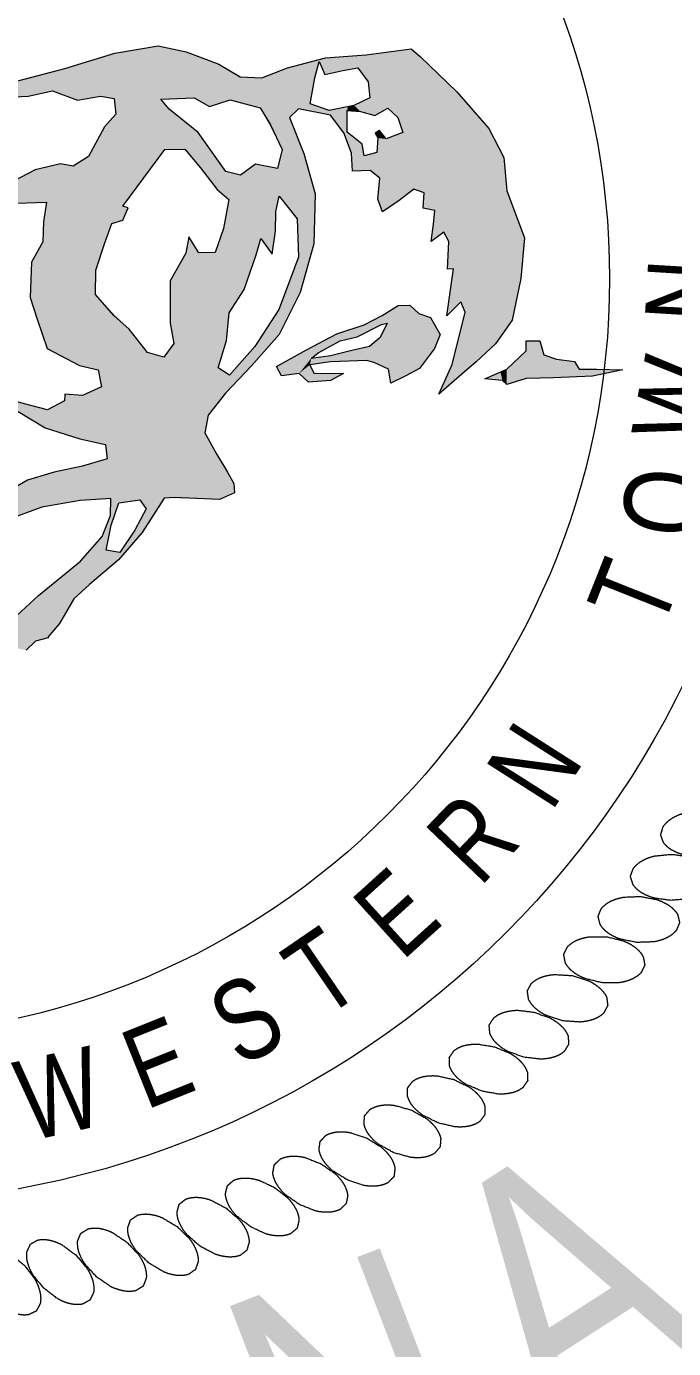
# Model space of a CAD drawing. Header units: feet. Extents: x 715168 to 716636, y 927703 to 928239.
# Drawn here: x 715801.76 to 715807.8, y 927830.44 to 927842.78 of the extents above; entities that cross this region are included whole.
import ezdxf
from ezdxf.enums import TextEntityAlignment as Align

# ---------------------------------------------------------------- set-up
doc = ezdxf.new("R2010")
doc.units = ezdxf.units.FT
doc.header["$MEASUREMENT"] = 0
doc.layers.add('62', color=7, linetype='Continuous', lineweight=0)
doc.styles.add('Style-ENGINEERING', font='ENGINEERING.shx')
doc.styles.add('Style-LOW_RES_FILLED', font='LOW_RES_FILLED.shx')

msp = doc.modelspace()

# ---------------------------------------------------------------- linework, layer by layer
at = {"layer": '62', "color": 7, "linetype": 'Continuous', "lineweight": 0, "flags": 128}
for points in [[(715801.62, 927842.26), (715802.118, 927842.39), (715802.584, 927842.535), (715802.989, 927842.602), (715803.253, 927842.548), (715803.558, 927842.433), (715803.757, 927842.314), (715803.958, 927842.305), (715804.199, 927842.396), (715804.554, 927842.492), (715804.934, 927842.519), (715805.353, 927842.574), (715805.438, 927842.504), (715805.781, 927842.173), (715806.08, 927841.831), (715806.219, 927841.559), (715806.248, 927841.249), (715806.411, 927840.81), (715806.377, 927840.43), (715806.298, 927840.039), (715806.14, 927839.82), (715805.962, 927839.651), (715805.828, 927839.535), (715805.611, 927839.348), (715805.736, 927839.627), (715805.857, 927840.115), (715805.819, 927840.213), (715805.686, 927840.081), (715805.748, 927840.519), (715805.694, 927840.518), (715805.706, 927840.775), (715805.66, 927840.863), (715805.54, 927840.776), (715805.563, 927840.937), (715805.574, 927841.066), (715805.466, 927841.088), (715805.474, 927841.231), (715805.379, 927841.265), (715805.242, 927841.158), (715805.085, 927841.052), (715805.043, 927841.172), (715805.061, 927841.368), (715804.97, 927841.438), (715804.807, 927841.431), (715804.795, 927841.6), (715804.726, 927841.79), (715804.599, 927841.956), (715804.3, 927842.013), (715804.216, 927841.932), (715804.352, 927841.597), (715804.458, 927841.222), (715804.443, 927840.755), (715804.317, 927840.298), (715804.12, 927839.906), (715803.862, 927839.613), (715803.62, 927839.358), (715803.457, 927839.154), (715803.426, 927838.988), (715803.537, 927838.786), (715803.638, 927838.622), (715803.698, 927838.515), (715803.703, 927838.429), (715803.563, 927838.366), (715803.141, 927838.383), (715803.046, 927838.378), (715802.841, 927838.057), (715802.619, 927837.803), (715802.349, 927837.571), (715802.202, 927837.437), (715802.068, 927837.206), (715801.964, 927837.083), (715801.962, 927837.074), (715801.845, 927837.041), (715801.756, 927836.959)], [(715801.669, 927841.133), (715801.948, 927841.143), (715801.92, 927840.958), (715801.913, 927840.772), (715801.808, 927840.582), (715801.794, 927840.253), (715801.861, 927840.05), (715801.953, 927839.777), (715802.255, 927839.618), (715802.43, 927839.576), (715802.46, 927839.417), (715802.282, 927839.337), (715802.117, 927839.349), (715802.115, 927839.287), (715801.957, 927839.202), (715801.787, 927839.247), (715801.606, 927839.295)], [(715801.681, 927839.189), (715801.933, 927839.034), (715802.257, 927838.933), (715802.498, 927838.879), (715802.514, 927838.745), (715802.283, 927838.677), (715802.018, 927838.621), (715801.768, 927838.545), (715801.642, 927838.472)], [(715801.671, 927837.282), (715801.872, 927837.469), (715802.266, 927837.788), (715802.468, 927838.019), (715802.545, 927838.216), (715802.547, 927838.376), (715802.261, 927838.357), (715801.903, 927838.294), (715801.593, 927838.18)]]:
    msp.add_lwpolyline(points, dxfattribs=at)
for points in [[(715804.495, 927842.456), (715804.546, 927842.335), (715804.715, 927842.373), (715804.854, 927842.397), (715804.951, 927842.266), (715804.966, 927842.116), (715804.819, 927842.047), (715804.587, 927841.999), (715804.41, 927842.061), (715804.453, 927842.304)], [(715801.369, 927842.053), (715801.575, 927842.122), (715801.776, 927842.132), (715802.003, 927842.184), (715802.238, 927842.095), (715802.451, 927842.132), (715802.578, 927842.112), (715802.595, 927841.965), (715802.49, 927841.847), (715802.339, 927841.568), (715802.196, 927841.48), (715802.078, 927841.502), (715801.841, 927841.446), (715801.645, 927841.342), (715801.437, 927841.337), (715801.347, 927841.466), (715801.36, 927841.627), (715801.425, 927841.687), (715801.407, 927842.019)], [(715803.015, 927842.104), (715803.326, 927842.116), (715803.469, 927842.037), (715803.663, 927842.1), (715803.942, 927842.023), (715804.041, 927841.865), (715804.15, 927841.633), (715804.104, 927841.457), (715803.899, 927841.497), (715803.758, 927841.395), (715803.623, 927841.429), (715803.363, 927841.792), (715803.092, 927842.011)], [(715804.757, 927841.998), (715804.88, 927841.99), (715805.015, 927841.953), (715805.136, 927842.022), (715805.23, 927841.934), (715805.277, 927841.792), (715805.119, 927841.733), (715805.059, 927841.812), (715805.016, 927841.787), (715805.041, 927841.742), (715805.034, 927841.605), (715804.915, 927841.575), (715804.896, 927841.683), (715804.756, 927841.797)], [(715803.053, 927841.635), (715803.24, 927841.639), (715803.387, 927841.464), (715803.542, 927841.261), (715803.651, 927841.168), (715803.602, 927840.897), (715803.524, 927840.671), (715803.371, 927840.668), (715803.278, 927840.818), (715803.25, 927840.665), (715803.101, 927840.409), (715803.103, 927840.013), (715803.136, 927839.822), (715803.042, 927839.695), (715802.892, 927839.74), (715802.72, 927839.956), (715802.576, 927840.083), (715802.405, 927840.28), (715802.407, 927840.508), (715802.488, 927840.755), (715802.557, 927840.943), (715802.659, 927840.976), (715802.709, 927841.091), (715802.659, 927841.106)], [(715804.121, 927841.198), (715804.29, 927840.987), (715804.301, 927840.629), (715804.117, 927840.14), (715803.894, 927839.794), (715803.655, 927839.526), (715803.552, 927839.596), (715803.629, 927839.852), (715803.653, 927840.109), (715803.794, 927840.327), (715803.907, 927840.652), (715803.949, 927840.802), (715804.056, 927840.658), (715804.087, 927840.873), (715804.088, 927841.054)], [(715804.095, 927839.609), (715804.375, 927839.762), (715804.658, 927839.912), (715804.914, 927839.998), (715805.083, 927840.083), (715805.231, 927840.177), (715805.341, 927840.18), (715805.424, 927840.103), (715805.534, 927840.064), (715805.626, 927839.907), (715805.573, 927839.776), (715805.432, 927839.59), (715805.304, 927839.52), (715805.165, 927839.452), (715805.143, 927839.583), (715805.013, 927839.643), (715804.938, 927839.664), (715804.601, 927839.65), (715804.408, 927839.624), (715804.445, 927839.544), (715804.722, 927839.541), (715804.599, 927839.476), (715804.394, 927839.46), (715804.306, 927839.542), (715804.141, 927839.521)], [(715804.484, 927839.736), (715804.689, 927839.848), (715804.85, 927839.884), (715805.075, 927839.999), (715805.128, 927840.011), (715805.065, 927839.879), (715804.965, 927839.794), (715804.799, 927839.757), (715804.6, 927839.707), (715804.42, 927839.684)], [(715806.041, 927839.494), (715806.247, 927839.583), (715806.428, 927839.753), (715806.428, 927839.849), (715806.555, 927839.848), (715806.593, 927839.717), (715806.711, 927839.677), (715806.88, 927839.655), (715806.923, 927839.583), (715807.086, 927839.584), (715807.33, 927839.576), (715807.048, 927839.516), (715806.683, 927839.502), (715806.429, 927839.496), (715806.246, 927839.439), (715806.207, 927839.477)], [(715802.623, 927838.333), (715802.82, 927838.362), (715802.879, 927838.278), (715802.771, 927838.079), (715802.631, 927837.872), (715802.505, 927837.893), (715802.551, 927838.127)]]:
    msp.add_lwpolyline(points, close=True, dxfattribs=at)
at = {"layer": '62', "color": 7, "linetype": 'Continuous', "lineweight": 0}
for major_axis in [(8.641, 0), (7.079, 0)]:
    msp.add_ellipse((715800.128, 927840.427), major_axis=major_axis, ratio=0.999837, dxfattribs=at)
for points, weights, knots in [([(715807.685, 927835.234), (715807.698, 927835.197), (715807.711, 927835.16), (715807.748, 927835.112), (715807.801, 927835.085), (715807.856, 927835.055), (715807.918, 927835.042), (715807.995, 927835.036), (715808.072, 927835.029), (715808.149, 927835.04), (715808.225, 927835.051), (715808.286, 927835.067), (715808.34, 927835.1), (715808.391, 927835.13), (715808.425, 927835.179), (715808.436, 927835.217), (715808.447, 927835.255), (715808.434, 927835.292), (715808.421, 927835.329), (715808.384, 927835.376), (715808.332, 927835.404), (715808.276, 927835.433), (715808.214, 927835.446), (715808.137, 927835.453), (715808.06, 927835.46), (715807.984, 927835.449), (715807.907, 927835.438), (715807.846, 927835.422), (715807.792, 927835.389), (715807.741, 927835.358), (715807.707, 927835.309), (715807.696, 927835.272), (715807.685, 927835.234)], [1, 1, 1, 0.977628081742, 1, 0.989922467594, 1, 1, 1, 1, 1, 0.989922467594, 1, 0.977628081742, 1, 1, 1, 1, 1, 0.977628081742, 1, 0.989922467594, 1, 1, 1, 1, 1, 0.989922467594, 1, 0.977628081742, 1, 1, 1], [0, 0, 0, 0.076923, 0.076923, 0.153846, 0.153846, 0.230769, 0.230769, 0.269231, 0.269231, 0.307692, 0.307692, 0.384615, 0.384615, 0.461538, 0.461538, 0.5, 0.5, 0.538462, 0.538462, 0.615385, 0.615385, 0.692308, 0.692308, 0.730769, 0.730769, 0.769231, 0.769231, 0.846154, 0.846154, 0.923077, 0.923077, 1, 1, 1]), ([(715807.402, 927834.845), (715807.402, 927834.845), (715807.414, 927834.808), (715807.425, 927834.77), (715807.459, 927834.721), (715807.51, 927834.69), (715807.565, 927834.658), (715807.626, 927834.642), (715807.702, 927834.631), (715807.779, 927834.621), (715807.856, 927834.628), (715807.933, 927834.634), (715807.994, 927834.647), (715808.05, 927834.677), (715808.103, 927834.705), (715808.139, 927834.752), (715808.152, 927834.79), (715808.165, 927834.827), (715808.154, 927834.865), (715808.143, 927834.903), (715808.109, 927834.951), (715808.057, 927834.982), (715808.003, 927835.014), (715807.942, 927835.03), (715807.866, 927835.041), (715807.789, 927835.052), (715807.712, 927835.044), (715807.635, 927835.037), (715807.574, 927835.025), (715807.518, 927834.995), (715807.465, 927834.967), (715807.429, 927834.92), (715807.415, 927834.883), (715807.402, 927834.845)], [1, 1, 1, 1, 0.977628081742, 1, 0.989922467594, 1, 1, 1, 1, 1, 0.989922467594, 1, 0.977628081742, 1, 1, 1, 1, 1, 0.977628081742, 1, 0.989922467594, 1, 1, 1, 1, 1, 0.989922467594, 1, 0.977628081742, 1, 1, 1], [0, 0, 0, 0, 0.076923, 0.076923, 0.153846, 0.153846, 0.230769, 0.230769, 0.269231, 0.269231, 0.307692, 0.307692, 0.384615, 0.384615, 0.461538, 0.461538, 0.5, 0.5, 0.538462, 0.538462, 0.615385, 0.615385, 0.692308, 0.692308, 0.730769, 0.730769, 0.769231, 0.769231, 0.846154, 0.846154, 0.923077, 0.923077, 1, 1, 1]), ([(715807.1, 927834.472), (715807.1, 927834.472), (715807.11, 927834.434), (715807.119, 927834.396), (715807.15, 927834.345), (715807.2, 927834.312), (715807.252, 927834.277), (715807.313, 927834.258), (715807.389, 927834.243), (715807.465, 927834.228), (715807.542, 927834.231), (715807.619, 927834.234), (715807.681, 927834.244), (715807.738, 927834.27), (715807.792, 927834.296), (715807.831, 927834.341), (715807.846, 927834.377), (715807.861, 927834.414), (715807.852, 927834.452), (715807.843, 927834.49), (715807.811, 927834.541), (715807.762, 927834.574), (715807.709, 927834.609), (715807.649, 927834.628), (715807.573, 927834.643), (715807.497, 927834.658), (715807.42, 927834.655), (715807.343, 927834.652), (715807.281, 927834.642), (715807.223, 927834.616), (715807.169, 927834.59), (715807.13, 927834.545), (715807.115, 927834.509), (715807.1, 927834.472)], [1, 1, 1, 1, 0.977628081742, 1, 0.989922467594, 1, 1, 1, 1, 1, 0.989922467594, 1, 0.977628081742, 1, 1, 1, 1, 1, 0.977628081742, 1, 0.989922467594, 1, 1, 1, 1, 1, 0.989922467594, 1, 0.977628081742, 1, 1, 1], [0, 0, 0, 0, 0.076923, 0.076923, 0.153846, 0.153846, 0.230769, 0.230769, 0.269231, 0.269231, 0.307692, 0.307692, 0.384615, 0.384615, 0.461538, 0.461538, 0.5, 0.5, 0.538462, 0.538462, 0.615385, 0.615385, 0.692308, 0.692308, 0.730769, 0.730769, 0.769231, 0.769231, 0.846154, 0.846154, 0.923077, 0.923077, 1, 1, 1]), ([(715806.779, 927834.116), (715806.786, 927834.077), (715806.794, 927834.038), (715806.822, 927833.986), (715806.87, 927833.95), (715806.921, 927833.912), (715806.98, 927833.89), (715807.055, 927833.872), (715807.13, 927833.853), (715807.207, 927833.852), (715807.284, 927833.851), (715807.347, 927833.857), (715807.405, 927833.881), (715807.461, 927833.903), (715807.502, 927833.946), (715807.519, 927833.982), (715807.536, 927834.017), (715807.529, 927834.056), (715807.521, 927834.095), (715807.493, 927834.147), (715807.445, 927834.183), (715807.394, 927834.221), (715807.335, 927834.243), (715807.26, 927834.262), (715807.185, 927834.28), (715807.108, 927834.281), (715807.031, 927834.282), (715806.968, 927834.276), (715806.909, 927834.252), (715806.854, 927834.23), (715806.813, 927834.187), (715806.796, 927834.151), (715806.779, 927834.116)], [1, 1, 1, 0.977628081742, 1, 0.989922467594, 1, 1, 1, 1, 1, 0.989922467594, 1, 0.977628081742, 1, 1, 1, 1, 1, 0.977628081742, 1, 0.989922467594, 1, 1, 1, 1, 1, 0.989922467594, 1, 0.977628081742, 1, 1, 1], [0, 0, 0, 0.076923, 0.076923, 0.153846, 0.153846, 0.230769, 0.230769, 0.269231, 0.269231, 0.307692, 0.307692, 0.384615, 0.384615, 0.461538, 0.461538, 0.5, 0.5, 0.538462, 0.538462, 0.615385, 0.615385, 0.692308, 0.692308, 0.730769, 0.730769, 0.769231, 0.769231, 0.846154, 0.846154, 0.923077, 0.923077, 1, 1, 1]), ([(715806.439, 927833.777), (715806.445, 927833.737), (715806.45, 927833.698), (715806.476, 927833.645), (715806.522, 927833.606), (715806.57, 927833.566), (715806.628, 927833.541), (715806.702, 927833.518), (715806.776, 927833.496), (715806.853, 927833.49), (715806.93, 927833.485), (715806.993, 927833.488), (715807.053, 927833.509), (715807.109, 927833.528), (715807.153, 927833.569), (715807.171, 927833.604), (715807.19, 927833.639), (715807.185, 927833.678), (715807.18, 927833.717), (715807.154, 927833.77), (715807.108, 927833.808), (715807.059, 927833.849), (715807.002, 927833.874), (715806.928, 927833.897), (715806.854, 927833.919), (715806.777, 927833.924), (715806.7, 927833.929), (715806.637, 927833.926), (715806.577, 927833.906), (715806.521, 927833.886), (715806.477, 927833.846), (715806.458, 927833.811), (715806.439, 927833.777)], [1, 1, 1, 0.977628081742, 1, 0.989922467594, 1, 1, 1, 1, 1, 0.989922467594, 1, 0.977628081742, 1, 1, 1, 1, 1, 0.977628081742, 1, 0.989922467594, 1, 1, 1, 1, 1, 0.989922467594, 1, 0.977628081742, 1, 1, 1], [0, 0, 0, 0.076923, 0.076923, 0.153846, 0.153846, 0.230769, 0.230769, 0.269231, 0.269231, 0.307692, 0.307692, 0.384615, 0.384615, 0.461538, 0.461538, 0.5, 0.5, 0.538462, 0.538462, 0.615385, 0.615385, 0.692308, 0.692308, 0.730769, 0.730769, 0.769231, 0.769231, 0.846154, 0.846154, 0.923077, 0.923077, 1, 1, 1]), ([(715806.082, 927833.455), (715806.082, 927833.455), (715806.086, 927833.416), (715806.089, 927833.377), (715806.112, 927833.322), (715806.156, 927833.281), (715806.202, 927833.238), (715806.259, 927833.21), (715806.331, 927833.183), (715806.404, 927833.157), (715806.481, 927833.148), (715806.558, 927833.139), (715806.621, 927833.138), (715806.681, 927833.156), (715806.739, 927833.172), (715806.784, 927833.211), (715806.805, 927833.245), (715806.825, 927833.278), (715806.822, 927833.318), (715806.819, 927833.357), (715806.796, 927833.412), (715806.752, 927833.452), (715806.706, 927833.495), (715806.649, 927833.523), (715806.577, 927833.55), (715806.504, 927833.576), (715806.427, 927833.586), (715806.351, 927833.595), (715806.287, 927833.595), (715806.227, 927833.577), (715806.169, 927833.561), (715806.124, 927833.522), (715806.103, 927833.489), (715806.082, 927833.455)], [1, 1, 1, 1, 0.977628081742, 1, 0.989922467594, 1, 1, 1, 1, 1, 0.989922467594, 1, 0.977628081742, 1, 1, 1, 1, 1, 0.977628081742, 1, 0.989922467594, 1, 1, 1, 1, 1, 0.989922467594, 1, 0.977628081742, 1, 1, 1], [0, 0, 0, 0, 0.076923, 0.076923, 0.153846, 0.153846, 0.230769, 0.230769, 0.269231, 0.269231, 0.307692, 0.307692, 0.384615, 0.384615, 0.461538, 0.461538, 0.5, 0.5, 0.538462, 0.538462, 0.615385, 0.615385, 0.692308, 0.692308, 0.730769, 0.730769, 0.769231, 0.769231, 0.846154, 0.846154, 0.923077, 0.923077, 1, 1, 1]), ([(715805.71, 927833.153), (715805.711, 927833.114), (715805.712, 927833.075), (715805.732, 927833.018), (715805.774, 927832.975), (715805.818, 927832.93), (715805.873, 927832.899), (715805.944, 927832.869), (715806.015, 927832.839), (715806.091, 927832.826), (715806.167, 927832.812), (715806.23, 927832.809), (715806.292, 927832.823), (715806.35, 927832.836), (715806.397, 927832.873), (715806.419, 927832.905), (715806.442, 927832.938), (715806.441, 927832.977), (715806.439, 927833.016), (715806.419, 927833.072), (715806.378, 927833.115), (715806.334, 927833.16), (715806.279, 927833.192), (715806.208, 927833.222), (715806.137, 927833.252), (715806.061, 927833.265), (715805.984, 927833.278), (715805.921, 927833.282), (715805.86, 927833.268), (715805.802, 927833.254), (715805.754, 927833.218), (715805.732, 927833.186), (715805.71, 927833.153)], [1, 1, 1, 0.977628081742, 1, 0.989922467594, 1, 1, 1, 1, 1, 0.989922467594, 1, 0.977628081742, 1, 1, 1, 1, 1, 0.977628081742, 1, 0.989922467594, 1, 1, 1, 1, 1, 0.989922467594, 1, 0.977628081742, 1, 1, 1], [0, 0, 0, 0.076923, 0.076923, 0.153846, 0.153846, 0.230769, 0.230769, 0.269231, 0.269231, 0.307692, 0.307692, 0.384615, 0.384615, 0.461538, 0.461538, 0.5, 0.5, 0.538462, 0.538462, 0.615385, 0.615385, 0.692308, 0.692308, 0.730769, 0.730769, 0.769231, 0.769231, 0.846154, 0.846154, 0.923077, 0.923077, 1, 1, 1]), ([(715805.321, 927832.872), (715805.321, 927832.872), (715805.32, 927832.832), (715805.32, 927832.792), (715805.337, 927832.735), (715805.376, 927832.69), (715805.418, 927832.643), (715805.471, 927832.609), (715805.54, 927832.575), (715805.61, 927832.541), (715805.685, 927832.524), (715805.76, 927832.507), (715805.823, 927832.5), (715805.885, 927832.511), (715805.944, 927832.521), (715805.993, 927832.555), (715806.017, 927832.586), (715806.041, 927832.618), (715806.042, 927832.657), (715806.043, 927832.696), (715806.026, 927832.753), (715805.986, 927832.798), (715805.945, 927832.846), (715805.892, 927832.88), (715805.822, 927832.914), (715805.753, 927832.948), (715805.677, 927832.965), (715805.602, 927832.982), (715805.539, 927832.988), (715805.477, 927832.977), (715805.419, 927832.967), (715805.369, 927832.933), (715805.345, 927832.902), (715805.321, 927832.872)], [1, 1, 1, 1, 0.977628081742, 1, 0.989922467594, 1, 1, 1, 1, 1, 0.989922467594, 1, 0.977628081742, 1, 1, 1, 1, 1, 0.977628081742, 1, 0.989922467594, 1, 1, 1, 1, 1, 0.989922467594, 1, 0.977628081742, 1, 1, 1], [0, 0, 0, 0, 0.076923, 0.076923, 0.153846, 0.153846, 0.230769, 0.230769, 0.269231, 0.269231, 0.307692, 0.307692, 0.384615, 0.384615, 0.461538, 0.461538, 0.5, 0.5, 0.538462, 0.538462, 0.615385, 0.615385, 0.692308, 0.692308, 0.730769, 0.730769, 0.769231, 0.769231, 0.846154, 0.846154, 0.923077, 0.923077, 1, 1, 1]), ([(715804.918, 927832.61), (715804.918, 927832.61), (715804.916, 927832.571), (715804.913, 927832.531), (715804.927, 927832.473), (715804.964, 927832.426), (715805.003, 927832.377), (715805.054, 927832.34), (715805.122, 927832.303), (715805.19, 927832.265), (715805.264, 927832.244), (715805.338, 927832.223), (715805.4, 927832.213), (715805.463, 927832.22), (715805.522, 927832.228), (715805.573, 927832.259), (715805.599, 927832.289), (715805.624, 927832.319), (715805.627, 927832.358), (715805.63, 927832.398), (715805.616, 927832.455), (715805.579, 927832.502), (715805.54, 927832.552), (715805.489, 927832.588), (715805.421, 927832.626), (715805.354, 927832.664), (715805.279, 927832.684), (715805.205, 927832.705), (715805.143, 927832.716), (715805.08, 927832.708), (715805.021, 927832.7), (715804.97, 927832.669), (715804.944, 927832.64), (715804.918, 927832.61)], [1, 1, 1, 1, 0.977628081742, 1, 0.989922467594, 1, 1, 1, 1, 1, 0.989922467594, 1, 0.977628081742, 1, 1, 1, 1, 1, 0.977628081742, 1, 0.989922467594, 1, 1, 1, 1, 1, 0.989922467594, 1, 0.977628081742, 1, 1, 1], [0, 0, 0, 0, 0.076923, 0.076923, 0.153846, 0.153846, 0.230769, 0.230769, 0.269231, 0.269231, 0.307692, 0.307692, 0.384615, 0.384615, 0.461538, 0.461538, 0.5, 0.5, 0.538462, 0.538462, 0.615385, 0.615385, 0.692308, 0.692308, 0.730769, 0.730769, 0.769231, 0.769231, 0.846154, 0.846154, 0.923077, 0.923077, 1, 1, 1]), ([(715804.503, 927832.37), (715804.503, 927832.37), (715804.498, 927832.331), (715804.493, 927832.292), (715804.504, 927832.233), (715804.538, 927832.184), (715804.575, 927832.132), (715804.624, 927832.093), (715804.69, 927832.052), (715804.756, 927832.011), (715804.829, 927831.986), (715804.901, 927831.961), (715804.963, 927831.948), (715805.026, 927831.953), (715805.086, 927831.957), (715805.138, 927831.985), (715805.165, 927832.014), (715805.193, 927832.042), (715805.198, 927832.082), (715805.202, 927832.121), (715805.191, 927832.179), (715805.157, 927832.228), (715805.12, 927832.279), (715805.071, 927832.319), (715805.006, 927832.36), (715804.94, 927832.401), (715804.867, 927832.425), (715804.794, 927832.45), (715804.732, 927832.464), (715804.669, 927832.459), (715804.61, 927832.455), (715804.557, 927832.427), (715804.53, 927832.398), (715804.503, 927832.37)], [1, 1, 1, 1, 0.977628081742, 1, 0.989922467594, 1, 1, 1, 1, 1, 0.989922467594, 1, 0.977628081742, 1, 1, 1, 1, 1, 0.977628081742, 1, 0.989922467594, 1, 1, 1, 1, 1, 0.989922467594, 1, 0.977628081742, 1, 1, 1], [0, 0, 0, 0, 0.076923, 0.076923, 0.153846, 0.153846, 0.230769, 0.230769, 0.269231, 0.269231, 0.307692, 0.307692, 0.384615, 0.384615, 0.461538, 0.461538, 0.5, 0.5, 0.538462, 0.538462, 0.615385, 0.615385, 0.692308, 0.692308, 0.730769, 0.730769, 0.769231, 0.769231, 0.846154, 0.846154, 0.923077, 0.923077, 1, 1, 1]), ([(715804.075, 927832.152), (715804.068, 927832.113), (715804.061, 927832.074), (715804.069, 927832.015), (715804.101, 927831.965), (715804.135, 927831.911), (715804.182, 927831.869), (715804.245, 927831.825), (715804.308, 927831.781), (715804.38, 927831.752), (715804.452, 927831.723), (715804.513, 927831.707), (715804.576, 927831.708), (715804.635, 927831.709), (715804.689, 927831.734), (715804.718, 927831.762), (715804.746, 927831.789), (715804.754, 927831.828), (715804.761, 927831.866), (715804.752, 927831.925), (715804.721, 927831.976), (715804.687, 927832.029), (715804.64, 927832.071), (715804.577, 927832.116), (715804.513, 927832.16), (715804.442, 927832.188), (715804.37, 927832.217), (715804.309, 927832.234), (715804.246, 927832.233), (715804.186, 927832.231), (715804.132, 927832.206), (715804.104, 927832.179), (715804.075, 927832.152)], [1, 1, 1, 0.977628081742, 1, 0.989922467594, 1, 1, 1, 1, 1, 0.989922467594, 1, 0.977628081742, 1, 1, 1, 1, 1, 0.977628081742, 1, 0.989922467594, 1, 1, 1, 1, 1, 0.989922467594, 1, 0.977628081742, 1, 1, 1], [0, 0, 0, 0.076923, 0.076923, 0.153846, 0.153846, 0.230769, 0.230769, 0.269231, 0.269231, 0.307692, 0.307692, 0.384615, 0.384615, 0.461538, 0.461538, 0.5, 0.5, 0.538462, 0.538462, 0.615385, 0.615385, 0.692308, 0.692308, 0.730769, 0.730769, 0.769231, 0.769231, 0.846154, 0.846154, 0.923077, 0.923077, 1, 1, 1]), ([(715803.637, 927831.957), (715803.628, 927831.918), (715803.618, 927831.88), (715803.624, 927831.82), (715803.653, 927831.768), (715803.683, 927831.713), (715803.728, 927831.669), (715803.789, 927831.621), (715803.85, 927831.574), (715803.92, 927831.541), (715803.99, 927831.509), (715804.05, 927831.489), (715804.113, 927831.487), (715804.173, 927831.485), (715804.228, 927831.508), (715804.258, 927831.533), (715804.288, 927831.559), (715804.297, 927831.597), (715804.306, 927831.636), (715804.301, 927831.695), (715804.272, 927831.747), (715804.241, 927831.802), (715804.196, 927831.846), (715804.136, 927831.894), (715804.075, 927831.942), (715804.005, 927831.974), (715803.934, 927832.006), (715803.874, 927832.026), (715803.811, 927832.028), (715803.752, 927832.03), (715803.697, 927832.008), (715803.666, 927831.982), (715803.637, 927831.957)], [1, 1, 1, 0.977628081742, 1, 0.989922467594, 1, 1, 1, 1, 1, 0.989922467594, 1, 0.977628081742, 1, 1, 1, 1, 1, 0.977628081742, 1, 0.989922467594, 1, 1, 1, 1, 1, 0.989922467594, 1, 0.977628081742, 1, 1, 1], [0, 0, 0, 0.076923, 0.076923, 0.153846, 0.153846, 0.230769, 0.230769, 0.269231, 0.269231, 0.307692, 0.307692, 0.384615, 0.384615, 0.461538, 0.461538, 0.5, 0.5, 0.538462, 0.538462, 0.615385, 0.615385, 0.692308, 0.692308, 0.730769, 0.730769, 0.769231, 0.769231, 0.846154, 0.846154, 0.923077, 0.923077, 1, 1, 1]), ([(715803.188, 927831.785), (715803.188, 927831.785), (715803.177, 927831.747), (715803.166, 927831.709), (715803.168, 927831.649), (715803.195, 927831.596), (715803.222, 927831.539), (715803.265, 927831.492), (715803.323, 927831.442), (715803.382, 927831.391), (715803.45, 927831.355), (715803.518, 927831.319), (715803.577, 927831.296), (715803.64, 927831.291), (715803.699, 927831.286), (715803.756, 927831.305), (715803.787, 927831.329), (715803.818, 927831.353), (715803.829, 927831.391), (715803.84, 927831.429), (715803.838, 927831.489), (715803.812, 927831.542), (715803.784, 927831.599), (715803.742, 927831.645), (715803.683, 927831.696), (715803.625, 927831.747), (715803.557, 927831.783), (715803.489, 927831.819), (715803.43, 927831.842), (715803.367, 927831.847), (715803.307, 927831.852), (715803.251, 927831.832), (715803.219, 927831.809), (715803.188, 927831.785)], [1, 1, 1, 1, 0.977628081742, 1, 0.989922467594, 1, 1, 1, 1, 1, 0.989922467594, 1, 0.977628081742, 1, 1, 1, 1, 1, 0.977628081742, 1, 0.989922467594, 1, 1, 1, 1, 1, 0.989922467594, 1, 0.977628081742, 1, 1, 1], [0, 0, 0, 0, 0.076923, 0.076923, 0.153846, 0.153846, 0.230769, 0.230769, 0.269231, 0.269231, 0.307692, 0.307692, 0.384615, 0.384615, 0.461538, 0.461538, 0.5, 0.5, 0.538462, 0.538462, 0.615385, 0.615385, 0.692308, 0.692308, 0.730769, 0.730769, 0.769231, 0.769231, 0.846154, 0.846154, 0.923077, 0.923077, 1, 1, 1]), ([(715802.732, 927831.637), (715802.719, 927831.599), (715802.706, 927831.562), (715802.705, 927831.502), (715802.728, 927831.447), (715802.753, 927831.389), (715802.793, 927831.341), (715802.849, 927831.287), (715802.904, 927831.233), (715802.97, 927831.194), (715803.037, 927831.154), (715803.094, 927831.128), (715803.157, 927831.119), (715803.216, 927831.111), (715803.273, 927831.128), (715803.306, 927831.15), (715803.338, 927831.173), (715803.351, 927831.21), (715803.364, 927831.247), (715803.365, 927831.307), (715803.342, 927831.361), (715803.317, 927831.419), (715803.277, 927831.468), (715803.221, 927831.522), (715803.166, 927831.576), (715803.099, 927831.615), (715803.033, 927831.655), (715802.976, 927831.681), (715802.913, 927831.689), (715802.854, 927831.698), (715802.797, 927831.681), (715802.764, 927831.659), (715802.732, 927831.637)], [1, 1, 1, 0.977628081742, 1, 0.989922467594, 1, 1, 1, 1, 1, 0.989922467594, 1, 0.977628081742, 1, 1, 1, 1, 1, 0.977628081742, 1, 0.989922467594, 1, 1, 1, 1, 1, 0.989922467594, 1, 0.977628081742, 1, 1, 1], [0, 0, 0, 0.076923, 0.076923, 0.153846, 0.153846, 0.230769, 0.230769, 0.269231, 0.269231, 0.307692, 0.307692, 0.384615, 0.384615, 0.461538, 0.461538, 0.5, 0.5, 0.538462, 0.538462, 0.615385, 0.615385, 0.692308, 0.692308, 0.730769, 0.730769, 0.769231, 0.769231, 0.846154, 0.846154, 0.923077, 0.923077, 1, 1, 1]), ([(715802.268, 927831.512), (715802.268, 927831.512), (715802.253, 927831.476), (715802.238, 927831.44), (715802.234, 927831.38), (715802.254, 927831.324), (715802.276, 927831.264), (715802.314, 927831.214), (715802.367, 927831.157), (715802.419, 927831.101), (715802.483, 927831.057), (715802.547, 927831.014), (715802.603, 927830.986), (715802.665, 927830.974), (715802.724, 927830.962), (715802.782, 927830.976), (715802.816, 927830.997), (715802.849, 927831.017), (715802.864, 927831.054), (715802.879, 927831.091), (715802.884, 927831.15), (715802.863, 927831.206), (715802.841, 927831.265), (715802.804, 927831.316), (715802.751, 927831.372), (715802.698, 927831.429), (715802.634, 927831.472), (715802.57, 927831.514), (715802.514, 927831.544), (715802.452, 927831.556), (715802.393, 927831.567), (715802.335, 927831.553), (715802.302, 927831.533), (715802.268, 927831.512)], [1, 1, 1, 1, 0.977628081742, 1, 0.989922467594, 1, 1, 1, 1, 1, 0.989922467594, 1, 0.977628081742, 1, 1, 1, 1, 1, 0.977628081742, 1, 0.989922467594, 1, 1, 1, 1, 1, 0.989922467594, 1, 0.977628081742, 1, 1, 1], [0, 0, 0, 0, 0.076923, 0.076923, 0.153846, 0.153846, 0.230769, 0.230769, 0.269231, 0.269231, 0.307692, 0.307692, 0.384615, 0.384615, 0.461538, 0.461538, 0.5, 0.5, 0.538462, 0.538462, 0.615385, 0.615385, 0.692308, 0.692308, 0.730769, 0.730769, 0.769231, 0.769231, 0.846154, 0.846154, 0.923077, 0.923077, 1, 1, 1]), ([(715801.799, 927831.413), (715801.782, 927831.377), (715801.765, 927831.341), (715801.757, 927831.282), (715801.775, 927831.225), (715801.794, 927831.164), (715801.828, 927831.112), (715801.878, 927831.053), (715801.928, 927830.993), (715801.99, 927830.947), (715802.051, 927830.901), (715802.106, 927830.869), (715802.167, 927830.854), (715802.225, 927830.84), (715802.284, 927830.85), (715802.318, 927830.869), (715802.353, 927830.888), (715802.37, 927830.924), (715802.387, 927830.959), (715802.394, 927831.018), (715802.377, 927831.075), (715802.358, 927831.136), (715802.323, 927831.188), (715802.274, 927831.248), (715802.224, 927831.307), (715802.162, 927831.353), (715802.1, 927831.399), (715802.046, 927831.431), (715801.984, 927831.446), (715801.926, 927831.46), (715801.868, 927831.45), (715801.833, 927831.431), (715801.799, 927831.413)], [1, 1, 1, 0.977628081742, 1, 0.989922467594, 1, 1, 1, 1, 1, 0.989922467594, 1, 0.977628081742, 1, 1, 1, 1, 1, 0.977628081742, 1, 0.989922467594, 1, 1, 1, 1, 1, 0.989922467594, 1, 0.977628081742, 1, 1, 1], [0, 0, 0, 0.076923, 0.076923, 0.153846, 0.153846, 0.230769, 0.230769, 0.269231, 0.269231, 0.307692, 0.307692, 0.384615, 0.384615, 0.461538, 0.461538, 0.5, 0.5, 0.538462, 0.538462, 0.615385, 0.615385, 0.692308, 0.692308, 0.730769, 0.730769, 0.769231, 0.769231, 0.846154, 0.846154, 0.923077, 0.923077, 1, 1, 1]), ([(715801.324, 927831.338), (715801.306, 927831.303), (715801.287, 927831.268), (715801.277, 927831.209), (715801.291, 927831.151), (715801.307, 927831.09), (715801.339, 927831.036), (715801.385, 927830.974), (715801.432, 927830.912), (715801.491, 927830.863), (715801.55, 927830.813), (715801.603, 927830.779), (715801.663, 927830.76), (715801.72, 927830.743), (715801.78, 927830.751), (715801.815, 927830.768), (715801.851, 927830.785), (715801.869, 927830.819), (715801.888, 927830.854), (715801.899, 927830.913), (715801.884, 927830.97), (715801.869, 927831.032), (715801.837, 927831.086), (715801.79, 927831.148), (715801.744, 927831.21), (715801.684, 927831.259), (715801.625, 927831.308), (715801.572, 927831.343), (715801.512, 927831.361), (715801.455, 927831.379), (715801.396, 927831.371), (715801.36, 927831.354), (715801.324, 927831.338)], [1, 1, 1, 0.977628081742, 1, 0.989922467594, 1, 1, 1, 1, 1, 0.989922467594, 1, 0.977628081742, 1, 1, 1, 1, 1, 0.977628081742, 1, 0.989922467594, 1, 1, 1, 1, 1, 0.989922467594, 1, 0.977628081742, 1, 1, 1], [0, 0, 0, 0.076923, 0.076923, 0.153846, 0.153846, 0.230769, 0.230769, 0.269231, 0.269231, 0.307692, 0.307692, 0.384615, 0.384615, 0.461538, 0.461538, 0.5, 0.5, 0.538462, 0.538462, 0.615385, 0.615385, 0.692308, 0.692308, 0.730769, 0.730769, 0.769231, 0.769231, 0.846154, 0.846154, 0.923077, 0.923077, 1, 1, 1])]:
    msp.add_rational_spline(points, weights, degree=2, knots=knots, dxfattribs=at)
for points in [[(715802.427, 927842.486), (715802.451, 927842.132), (715802.584, 927842.535), (715802.578, 927842.112)], [(715802.584, 927842.535), (715802.578, 927842.112), (715802.989, 927842.602), (715802.595, 927841.965)], [(715802.003, 927842.36), (715802.003, 927842.184), (715802.273, 927842.438), (715802.238, 927842.095)], [(715804.188, 927842.392), (715804.15, 927841.633), (715804.341, 927842.434), (715804.216, 927841.932)], [(715804.341, 927842.434), (715804.216, 927841.932), (715804.497, 927842.476), (715804.3, 927842.013)], [(715804.497, 927842.476), (715804.3, 927842.013), (715804.495, 927842.456), (715804.389, 927841.996)], [(715804.498, 927842.477), (715804.495, 927842.456), (715804.554, 927842.492), (715804.546, 927842.335)], [(715804.554, 927842.492), (715804.546, 927842.335), (715804.934, 927842.519), (715804.854, 927842.397)], [(715805.438, 927842.504), (715804.966, 927842.116), (715805.781, 927842.173), (715805.136, 927842.022)], [(715803.958, 927842.305), (715803.942, 927842.023), (715804.188, 927842.392), (715804.15, 927841.633)], [(715805.781, 927842.173), (715805.136, 927842.022), (715805.9, 927842.037), (715805.23, 927841.934)], [(715802.595, 927841.965), (715803.053, 927841.635), (715803.015, 927842.104), (715803.053, 927841.635)], [(715804.425, 927842.15), (715804.388, 927841.996), (715804.41, 927842.061), (715804.405, 927841.993)], [(715804.41, 927842.061), (715804.405, 927841.993), (715804.587, 927841.999), (715804.599, 927841.956)], [(715804.726, 927842.028), (715804.756, 927841.797), (715804.761, 927842.035), (715804.757, 927841.998)], [(715804.761, 927842.035), (715804.757, 927841.998), (715804.819, 927842.047), (715804.88, 927841.99)], [(715804.819, 927842.047), (715804.88, 927841.99), (715804.899, 927842.084), (715805.015, 927841.953)], [(715805.9, 927842.037), (715805.23, 927841.934), (715806.08, 927841.831), (715805.277, 927841.792)], [(715802.49, 927841.847), (715803.053, 927841.635), (715802.595, 927841.965), (715803.053, 927841.635)], [(715804.587, 927841.999), (715804.599, 927841.956), (715804.654, 927842.013), (715804.726, 927841.79)], [(715804.654, 927842.013), (715804.726, 927841.79), (715804.726, 927842.028), (715804.756, 927841.797)], [(715803.363, 927841.792), (715803.24, 927841.639), (715803.623, 927841.429), (715803.542, 927841.261)], [(715805.034, 927841.605), (715805.277, 927841.792), (715804.97, 927841.438), (715805.379, 927841.265)], [(715805.016, 927841.787), (715805.059, 927841.812), (715805.041, 927841.742), (715805.119, 927841.733)], [(715805.041, 927841.742), (715805.119, 927841.733), (715805.034, 927841.605), (715805.277, 927841.792)], [(715804.795, 927841.6), (715804.896, 927841.683), (715804.807, 927841.431), (715804.915, 927841.575)], [(715802.196, 927841.48), (715802.709, 927841.091), (715802.339, 927841.568), (715802.659, 927841.106)], [(715804.104, 927841.457), (715804.121, 927841.198), (715804.15, 927841.633), (715804.29, 927840.987)], [(715806.219, 927841.559), (715805.379, 927841.265), (715806.232, 927841.415), (715805.474, 927841.231)], [(715803.758, 927841.395), (715803.651, 927841.168), (715803.899, 927841.497), (715803.949, 927840.802)], [(715803.899, 927841.497), (715803.949, 927840.802), (715803.966, 927841.484), (715804.056, 927840.658)], [(715806.232, 927841.415), (715805.474, 927841.231), (715806.241, 927841.326), (715805.466, 927841.088)], [(715806.241, 927841.326), (715805.466, 927841.088), (715806.248, 927841.249), (715805.574, 927841.066)], [(715806.248, 927841.249), (715805.574, 927841.066), (715806.263, 927841.209), (715805.54, 927840.776)], [(715806.263, 927841.209), (715805.54, 927840.776), (715806.287, 927841.145), (715805.66, 927840.863)], [(715805.706, 927840.775), (715806.411, 927840.81), (715805.66, 927840.863), (715806.248, 927841.249)], [(715803.651, 927841.168), (715803.949, 927840.802), (715803.602, 927840.897), (715803.907, 927840.652)], [(715803.278, 927840.818), (715803.629, 927839.852), (715803.25, 927840.665), (715803.612, 927839.797)], [(715801.808, 927840.582), (715802.405, 927840.28), (715801.794, 927840.253), (715802.464, 927840.212)], [(715803.25, 927840.665), (715803.612, 927839.797), (715803.101, 927840.409), (715803.594, 927839.736)], [(715803.101, 927840.409), (715803.594, 927839.736), (715803.103, 927840.013), (715803.586, 927839.707)], [(715804.117, 927840.14), (715804.317, 927840.298), (715803.98, 927839.927), (715804.12, 927839.906)], [(715805.231, 927840.177), (715805.128, 927840.011), (715805.341, 927840.18), (715805.065, 927839.879)], [(715805.083, 927840.083), (715805.075, 927839.999), (715805.231, 927840.177), (715805.128, 927840.011)], [(715806.298, 927840.039), (715805.857, 927840.115), (715806.14, 927839.82), (715805.793, 927839.854)], [(715802.255, 927839.618), (715802.796, 927839.861), (715802.43, 927839.576), (715802.892, 927839.74)], [(715803.136, 927839.822), (715803.573, 927839.666), (715803.042, 927839.695), (715803.552, 927839.596)], [(715804.375, 927839.762), (715804.306, 927839.542), (715804.658, 927839.912), (715804.42, 927839.684)], [(715805.065, 927839.879), (715805.013, 927839.643), (715804.965, 927839.794), (715804.938, 927839.664)], [(715806.14, 927839.82), (715805.793, 927839.854), (715805.852, 927839.556), (715805.736, 927839.627)], [(715802.46, 927839.417), (715803.042, 927839.695), (715802.282, 927839.337), (715803.552, 927839.596)], [(715804.6, 927839.707), (715804.601, 927839.65), (715804.42, 927839.684), (715804.408, 927839.624)], [(715806.711, 927839.677), (715806.613, 927839.5), (715806.593, 927839.717), (715806.429, 927839.496)], [(715802.282, 927839.337), (715803.655, 927839.526), (715803.552, 927839.596)], [(715804.408, 927839.624), (715804.306, 927839.542), (715804.445, 927839.544), (715804.394, 927839.46)], [(715806.247, 927839.583), (715806.246, 927839.439), (715806.187, 927839.557), (715806.207, 927839.477)], [(715806.88, 927839.655), (715806.683, 927839.502), (715806.711, 927839.677), (715806.613, 927839.5)], [(715806.923, 927839.583), (715806.905, 927839.51), (715806.88, 927839.655), (715806.683, 927839.502)], [(715807.33, 927839.576), (715807.048, 927839.516), (715806.923, 927839.583), (715806.905, 927839.51)], [(715801.933, 927839.034), (715803.625, 927839.364), (715802.282, 927839.337), (715803.655, 927839.526)], [(715804.445, 927839.544), (715804.394, 927839.46), (715804.722, 927839.541), (715804.599, 927839.476)], [(715806.187, 927839.557), (715806.207, 927839.477), (715806.041, 927839.494)], [(715801.933, 927839.034), (715802.282, 927839.337), (715801.957, 927839.202), (715802.115, 927839.287)], [(715802.115, 927839.287), (715802.117, 927839.349), (715802.282, 927839.337)], [(715802.498, 927838.879), (715803.698, 927838.515), (715803.426, 927838.988)], [(715801.956, 927838.603), (715802.623, 927838.333), (715801.768, 927838.545), (715802.547, 927838.376)], [(715802.283, 927838.677), (715803.046, 927838.378), (715802.018, 927838.621), (715802.82, 927838.362)], [(715802.545, 927838.216), (715802.551, 927838.127), (715802.468, 927838.019), (715802.529, 927838.014)], [(715802.266, 927837.788), (715802.421, 927837.632), (715801.872, 927837.469), (715802.202, 927837.437)], [(715801.671, 927837.282), (715802.068, 927837.206), (715801.634, 927837.085), (715801.962, 927837.074)], [(715801.634, 927837.085), (715801.962, 927837.074), (715801.582, 927837.049), (715801.845, 927837.041)]]:
    msp.add_solid(points, dxfattribs=at)
at = {"layer": '62', "color": 7, "linetype": 'Continuous', "lineweight": 0, "extrusion": (0, 0, -1)}
for points in [[(-715802.989, 927842.602), (-715802.595, 927841.965), (-715803.184, 927842.562), (-715803.015, 927842.104)], [(-715803.184, 927842.562), (-715803.015, 927842.104), (-715803.253, 927842.548), (-715803.326, 927842.116)], [(-715803.253, 927842.548), (-715803.326, 927842.116), (-715803.558, 927842.433), (-715803.469, 927842.037)], [(-715804.934, 927842.519), (-715804.854, 927842.397), (-715805.353, 927842.574), (-715804.951, 927842.266)], [(-715805.353, 927842.574), (-715804.951, 927842.266), (-715805.438, 927842.504), (-715804.966, 927842.116)], [(-715802.273, 927842.438), (-715802.238, 927842.095), (-715802.427, 927842.486), (-715802.451, 927842.132)], [(-715803.558, 927842.433), (-715803.469, 927842.037), (-715803.757, 927842.314), (-715803.663, 927842.1)], [(-715801.548, 927842.244), (-715801.575, 927842.122), (-715801.777, 927842.301), (-715801.776, 927842.132)], [(-715801.777, 927842.301), (-715801.776, 927842.132), (-715802.003, 927842.36), (-715802.003, 927842.184)], [(-715803.757, 927842.314), (-715803.663, 927842.1), (-715803.958, 927842.305), (-715803.942, 927842.023)], [(-715803.015, 927842.104), (-715803.053, 927841.635), (-715803.092, 927842.011), (-715803.108, 927841.636)], [(-715804.899, 927842.084), (-715805.015, 927841.953), (-715804.966, 927842.116), (-715805.136, 927842.022)], [(-715803.092, 927842.011), (-715803.108, 927841.636), (-715803.363, 927841.792), (-715803.24, 927841.639)], [(-715804.15, 927841.633), (-715804.29, 927840.987), (-715804.216, 927841.932), (-715804.352, 927841.597)], [(-715802.413, 927841.705), (-715802.868, 927841.387), (-715802.49, 927841.847), (-715803.053, 927841.635)], [(-715804.726, 927841.79), (-715804.756, 927841.797), (-715804.795, 927841.6), (-715804.896, 927841.683)], [(-715806.08, 927841.831), (-715805.277, 927841.792), (-715806.219, 927841.559), (-715805.379, 927841.265)], [(-715802.339, 927841.568), (-715802.659, 927841.106), (-715802.413, 927841.705), (-715802.868, 927841.387)], [(-715804.29, 927840.987), (-715804.352, 927841.597), (-715804.301, 927840.629), (-715804.458, 927841.222)], [(-715804.807, 927841.431), (-715804.915, 927841.575), (-715804.97, 927841.438), (-715805.034, 927841.605)], [(-715801.645, 927841.342), (-715801.669, 927841.133), (-715801.841, 927841.446), (-715801.948, 927841.143)], [(-715801.841, 927841.446), (-715801.948, 927841.143), (-715802.078, 927841.502), (-715802.557, 927840.943)], [(-715802.078, 927841.502), (-715802.557, 927840.943), (-715802.196, 927841.48), (-715802.659, 927840.976)], [(-715802.196, 927841.48), (-715802.659, 927840.976), (-715802.196, 927841.48), (-715802.709, 927841.091)], [(-715803.623, 927841.429), (-715803.542, 927841.261), (-715803.758, 927841.395), (-715803.651, 927841.168)], [(-715803.966, 927841.484), (-715804.056, 927840.658), (-715804.046, 927841.468), (-715804.087, 927840.873)], [(-715804.046, 927841.468), (-715804.087, 927840.873), (-715804.104, 927841.457), (-715804.088, 927841.054)], [(-715804.104, 927841.457), (-715804.088, 927841.054), (-715804.104, 927841.457), (-715804.121, 927841.198)], [(-715804.97, 927841.438), (-715805.379, 927841.265), (-715805.061, 927841.368), (-715805.242, 927841.158)], [(-715805.061, 927841.368), (-715805.242, 927841.158), (-715805.043, 927841.172), (-715805.085, 927841.052)], [(-715804.301, 927840.629), (-715804.458, 927841.222), (-715804.301, 927840.629), (-715804.443, 927840.755)], [(-715801.948, 927841.143), (-715802.557, 927840.943), (-715801.92, 927840.958), (-715802.481, 927840.735)], [(-715801.92, 927840.958), (-715802.481, 927840.735), (-715801.913, 927840.772), (-715802.407, 927840.508)], [(-715803.371, 927840.668), (-715803.653, 927840.109), (-715803.278, 927840.818), (-715803.629, 927839.852)], [(-715803.602, 927840.897), (-715803.907, 927840.652), (-715803.524, 927840.671), (-715803.794, 927840.327)], [(-715805.748, 927840.519), (-715806.377, 927840.43), (-715805.706, 927840.775), (-715806.411, 927840.81)], [(-715801.913, 927840.772), (-715802.407, 927840.508), (-715801.808, 927840.582), (-715802.405, 927840.28)], [(-715804.301, 927840.629), (-715804.443, 927840.755), (-715804.117, 927840.14), (-715804.317, 927840.298)], [(-715805.694, 927840.518), (-715805.706, 927840.775), (-715805.748, 927840.519)], [(-715803.524, 927840.671), (-715803.794, 927840.327), (-715803.371, 927840.668), (-715803.653, 927840.109)], [(-715805.686, 927840.081), (-715805.748, 927840.519), (-715805.819, 927840.213)], [(-715805.819, 927840.213), (-715806.354, 927840.317), (-715805.748, 927840.519), (-715806.377, 927840.43)], [(-715805.857, 927840.115), (-715806.298, 927840.039), (-715805.819, 927840.213), (-715806.354, 927840.317)], [(-715801.794, 927840.253), (-715802.464, 927840.212), (-715801.953, 927839.777), (-715802.72, 927839.956)], [(-715804.914, 927839.998), (-715804.85, 927839.884), (-715805.083, 927840.083), (-715805.075, 927839.999)], [(-715805.341, 927840.18), (-715805.065, 927839.879), (-715805.424, 927840.103), (-715805.013, 927839.643)], [(-715805.424, 927840.103), (-715805.013, 927839.643), (-715805.534, 927840.064), (-715805.143, 927839.583)], [(-715805.534, 927840.064), (-715805.143, 927839.583), (-715805.626, 927839.907), (-715805.165, 927839.452)], [(-715801.953, 927839.777), (-715802.72, 927839.956), (-715802.255, 927839.618), (-715802.796, 927839.861)], [(-715803.103, 927840.013), (-715803.586, 927839.707), (-715803.136, 927839.822), (-715803.573, 927839.666)], [(-715804.658, 927839.912), (-715804.42, 927839.684), (-715804.729, 927839.935), (-715804.689, 927839.848)], [(-715804.729, 927839.935), (-715804.689, 927839.848), (-715804.914, 927839.998), (-715804.85, 927839.884)], [(-715803.98, 927839.927), (-715804.12, 927839.906), (-715803.894, 927839.794), (-715803.955, 927839.719)], [(-715805.626, 927839.907), (-715805.165, 927839.452), (-715805.573, 927839.776), (-715805.432, 927839.59)], [(-715806.593, 927839.717), (-715806.429, 927839.496), (-715806.555, 927839.848), (-715806.428, 927839.849)], [(-715802.43, 927839.576), (-715802.892, 927839.74), (-715802.46, 927839.417), (-715803.042, 927839.695)], [(-715803.894, 927839.794), (-715803.955, 927839.719), (-715803.655, 927839.526), (-715803.62, 927839.358)], [(-715804.095, 927839.609), (-715804.141, 927839.521), (-715804.375, 927839.762), (-715804.306, 927839.542)], [(-715804.965, 927839.794), (-715804.938, 927839.664), (-715804.6, 927839.707), (-715804.601, 927839.65)], [(-715806.428, 927839.753), (-715806.429, 927839.496), (-715806.247, 927839.583), (-715806.246, 927839.439)], [(-715804.42, 927839.684), (-715804.408, 927839.624), (-715804.306, 927839.542)], [(-715805.852, 927839.556), (-715805.736, 927839.627), (-715805.611, 927839.348)], [(-715802.257, 927838.933), (-715803.457, 927839.154), (-715801.933, 927839.034), (-715803.628, 927839.367)], [(-715801.933, 927839.034), (-715801.957, 927839.202), (-715801.681, 927839.189), (-715801.606, 927839.295)], [(-715802.498, 927838.879), (-715802.257, 927838.933), (-715803.426, 927838.988), (-715803.457, 927839.154)], [(-715802.514, 927838.745), (-715803.703, 927838.429), (-715802.498, 927838.879), (-715803.698, 927838.515)], [(-715802.411, 927838.714), (-715803.563, 927838.366), (-715802.283, 927838.677), (-715803.046, 927838.378)], [(-715802.514, 927838.745), (-715803.703, 927838.429), (-715802.411, 927838.714), (-715803.563, 927838.366)], [(-715802.018, 927838.621), (-715802.82, 927838.362), (-715801.956, 927838.603), (-715802.623, 927838.333)], [(-715801.642, 927838.472), (-715801.903, 927838.294), (-715801.587, 927838.436), (-715801.602, 927838.325)], [(-715801.729, 927838.522), (-715802.261, 927838.357), (-715801.642, 927838.472), (-715801.903, 927838.294)], [(-715801.768, 927838.545), (-715802.547, 927838.376), (-715801.729, 927838.522), (-715802.261, 927838.357)], [(-715802.547, 927838.376), (-715802.623, 927838.333), (-715802.545, 927838.216), (-715802.551, 927838.127)], [(-715802.82, 927838.362), (-715803.046, 927838.378), (-715802.879, 927838.278), (-715802.955, 927838.237)], [(-715801.508, 927838.272), (-715801.593, 927838.18), (-715801.602, 927838.325), (-715801.903, 927838.294)], [(-715802.879, 927838.278), (-715802.955, 927838.237), (-715802.771, 927838.079), (-715802.841, 927838.057)], [(-715802.468, 927838.019), (-715802.529, 927838.014), (-715802.266, 927837.788), (-715802.505, 927837.893)], [(-715802.771, 927838.079), (-715802.841, 927838.057), (-715802.631, 927837.872), (-715802.661, 927837.851)], [(-715802.505, 927837.893), (-715802.619, 927837.803), (-715802.266, 927837.788), (-715802.421, 927837.632)], [(-715802.631, 927837.872), (-715802.661, 927837.851), (-715802.505, 927837.893), (-715802.619, 927837.803)], [(-715801.872, 927837.469), (-715802.202, 927837.437), (-715801.671, 927837.282), (-715802.068, 927837.206)], [(-715801.582, 927837.049), (-715801.845, 927837.041), (-715801.519, 927837.005), (-715801.756, 927836.959)]]:
    msp.add_solid(points, dxfattribs=at)

# ---------------------------------------------------------------- texts
at = {"layer": '62', "color": 7, "linetype": 'Continuous', "lineweight": 0}
for s, height, rotation, style, width, p in [('N', 0.753, 86.5153, 'Style-ENGINEERING', 0.800027, (715808.304, 927840.29)), ('W', 0.753, 79.7497, 'Style-ENGINEERING', 0.800027, (715808.217, 927839.229)), ('O', 0.753, 82.7852, 'Style-ENGINEERING', 0.800027, (715808.095, 927838.293)), ('T', 0.753, 68.3116, 'Style-ENGINEERING', 0.800027, (715807.778, 927837.351)), ('N', 0.753, 57.4893, 'Style-ENGINEERING', 0.800027, (715806.82, 927835.683)), ('R', 0.753, 46.2685, 'Style-ENGINEERING', 0.800027, (715806.196, 927834.948)), ('E', 0.753, 42.1582, 'Style-ENGINEERING', 0.800027, (715805.467, 927834.228)), ('T', 0.753, 34.4189, 'Style-ENGINEERING', 0.800027, (715804.73, 927833.641)), ('S', 0.753, 28.192, 'Style-ENGINEERING', 0.800027, (715803.992, 927833.183)), ('E', 0.753, 21.7716, 'Style-ENGINEERING', 0.800027, (715803.123, 927832.76)), ('W', 0.753, 12.511, 'Style-ENGINEERING', 0.800027, (715802.145, 927832.45)), ('A', 2.458, 32.7619, 'Style-LOW_RES_FILLED', 0.816303, (715807.459, 927829.991)), ('N', 2.458, 21.0428, 'Style-LOW_RES_FILLED', 0.816303, (715805.243, 927828.807))]:
    msp.add_text(s, height=height, rotation=rotation, dxfattribs=dict(at, style=style, width=width)).set_placement(p, align=Align.CENTER)

doc.saveas('drawing.dxf')
